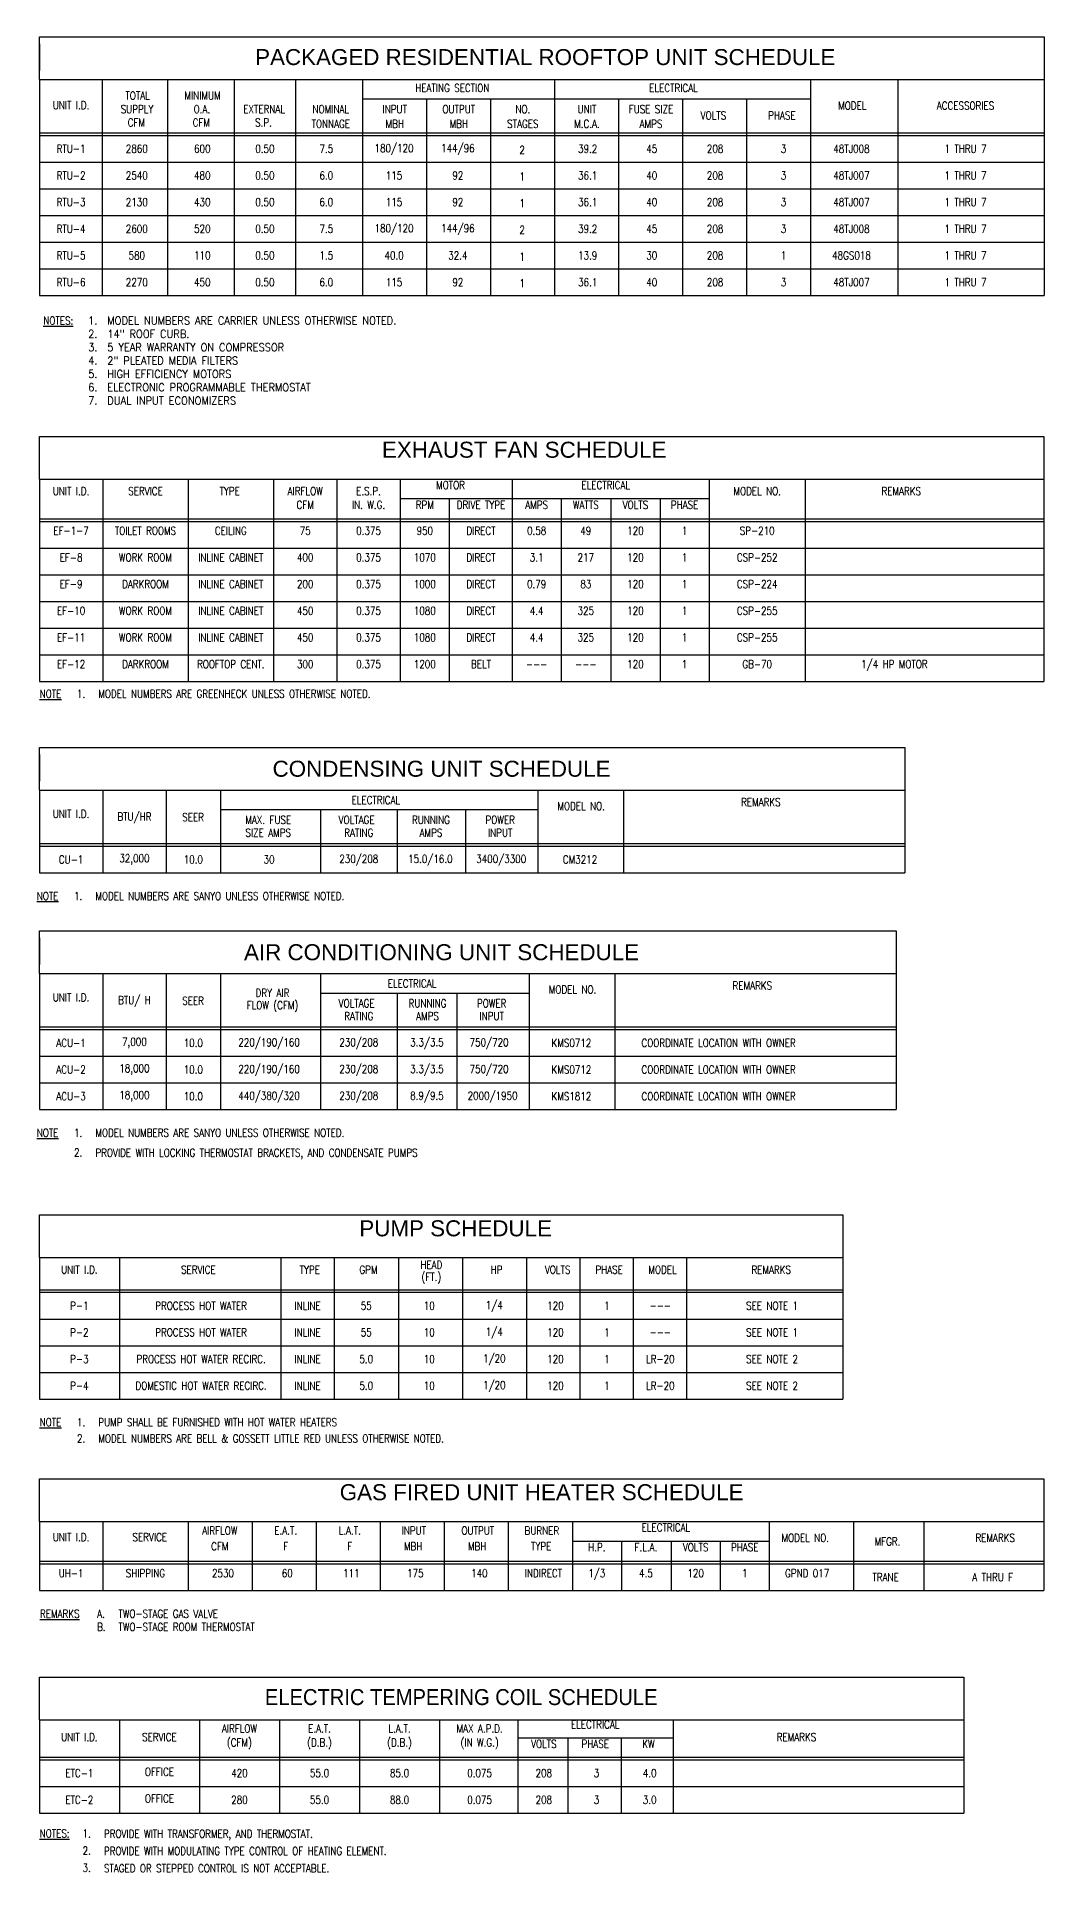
# Model space of a CAD drawing. Extents: x 3.8 to 30.1, y 0.4 to 21.9.
# Drawn here: x 3.8 to 15.6, y 0.45 to 21.95 of the extents above; entities that cross this region are included whole.
import ezdxf
from ezdxf.enums import TextEntityAlignment as Align

# ---------------------------------------------------------------- set-up
doc = ezdxf.new("R2010")
doc.units = 0
doc.header["$LTSCALE"] = 96
doc.header["$MEASUREMENT"] = 0
for name, color, linetype in [('DETAIL', 3, 'CONTINUOUS'), ('DETAILTX', 1, 'CONTINUOUS'), ('TEXT', 1, 'CONTINUOUS')]:
    doc.layers.add(name, color=color, linetype=linetype)
doc.styles.add('ARIALPS', font='ARIAL.TTF', dxfattribs={"height": 0.1875})
doc.styles.add('BOLD', font='ARIAL.TTF')
doc.styles.add('NARROW', font='SIMPLEX', dxfattribs={"width": 0.8})
doc.styles.add('ROMANSPS', font='romans.shx', dxfattribs={"width": 0.9, "height": 0.09375})
doc.styles.get("Standard").update_dxf_attribs({"font": 'romans.shx', "width": 0.9, "height": 9})

msp = doc.modelspace()

# ---------------------------------------------------------------- linework, layer by layer
at = {"layer": 'DETAIL'}
for p, q in [((3.83, 21.946), (15.599, 21.946)), ((3.83, 21.446), (3.83, 21.946)), ((15.599, 21.946), (15.599, 21.446)), ((3.83, 21.864), (3.83, 21.552)), ((3.83, 21.446), (15.599, 21.446)), ((3.83, 21.446), (3.83, 18.915)), ((4.565, 21.446), (4.565, 18.915)), ((5.331, 21.446), (5.331, 18.915)), ((6.113, 21.446), (6.113, 18.915)), ((6.831, 21.446), (6.831, 18.915)), ((7.613, 21.446), (7.613, 18.915)), ((9.863, 21.446), (9.863, 18.915)), ((12.863, 21.446), (12.863, 18.915)), ((13.885, 21.446), (13.885, 18.915)), ((15.599, 21.446), (15.599, 18.915)), ((12.863, 21.214), (7.613, 21.214)), ((8.363, 21.214), (8.363, 18.915)), ((9.113, 21.214), (9.113, 18.915)), ((10.613, 21.214), (10.613, 18.915)), ((11.363, 21.214), (11.363, 18.915)), ((12.113, 21.214), (12.113, 18.915)), ((3.83, 20.821), (15.599, 20.821)), ((3.83, 20.79), (15.599, 20.79)), ((3.83, 20.478), (15.599, 20.478)), ((3.83, 20.165), (15.599, 20.165)), ((3.83, 19.853), (15.599, 19.853)), ((3.83, 19.54), (15.599, 19.54)), ((3.83, 19.228), (15.599, 19.228)), ((3.83, 18.915), (15.599, 18.915)), ((3.83, 17.265), (15.594, 17.265)), ((3.83, 16.765), (3.83, 17.265)), ((15.594, 17.265), (15.594, 16.765)), ((3.83, 16.765), (15.594, 16.765)), ((3.83, 16.765), (3.83, 14.394)), ((4.572, 16.765), (4.572, 14.394)), ((5.572, 16.765), (5.572, 14.394)), ((6.572, 16.765), (6.572, 14.394)), ((7.314, 16.765), (7.314, 14.394)), ((8.056, 16.765), (8.056, 15.956)), ((9.367, 16.765), (9.367, 14.394)), ((11.674, 16.765), (11.674, 14.394)), ((12.799, 16.765), (12.799, 14.394)), ((15.594, 16.765), (15.594, 14.394)), ((10.524, 16.532), (8.056, 16.532)), ((8.056, 16.532), (8.056, 14.394)), ((8.631, 16.532), (8.631, 14.394)), ((9.942, 16.532), (9.942, 14.394)), ((11.674, 16.532), (10.524, 16.532)), ((10.524, 16.532), (10.524, 14.394)), ((11.099, 16.532), (11.099, 14.394)), ((3.83, 16.3), (15.594, 16.3)), ((3.83, 16.269), (15.594, 16.269)), ((3.83, 15.956), (15.594, 15.956)), ((3.83, 15.644), (15.594, 15.644)), ((3.83, 15.331), (15.594, 15.331)), ((3.83, 15.019), (15.594, 15.019)), ((3.83, 14.706), (15.594, 14.706)), ((3.83, 14.394), (15.594, 14.394)), ((3.83, 13.622), (13.967, 13.622)), ((3.83, 13.122), (3.83, 13.622)), ((13.967, 13.622), (13.967, 13.122)), ((3.83, 13.539), (3.83, 13.227)), ((3.83, 13.122), (13.967, 13.122)), ((3.83, 13.122), (3.83, 12.153)), ((4.572, 13.122), (4.572, 12.153)), ((5.314, 13.122), (5.314, 12.153)), ((5.951, 13.122), (5.951, 12.153)), ((9.667, 13.122), (9.667, 12.153)), ((10.671, 13.122), (10.671, 12.153)), ((13.967, 13.122), (13.967, 12.153)), ((9.667, 12.889), (5.951, 12.889)), ((7.123, 12.889), (7.123, 12.153)), ((8.019, 12.889), (8.019, 12.153)), ((8.82, 12.889), (8.82, 12.153)), ((3.83, 12.497), (13.967, 12.497)), ((3.83, 12.465), (13.967, 12.465)), ((3.83, 12.153), (13.967, 12.153)), ((3.83, 11.473), (13.866, 11.473)), ((3.83, 10.973), (3.83, 11.473)), ((13.866, 11.473), (13.866, 10.973)), ((3.83, 11.39), (3.83, 11.078)), ((3.83, 10.973), (13.866, 10.973)), ((3.83, 10.973), (3.83, 9.379)), ((4.572, 10.973), (4.572, 9.379)), ((5.314, 10.973), (5.314, 9.379)), ((5.951, 10.973), (5.951, 9.379)), ((7.123, 10.973), (7.123, 9.379)), ((9.567, 10.973), (9.567, 9.379)), ((10.57, 10.973), (10.57, 9.379)), ((13.866, 10.973), (13.866, 9.379)), ((9.567, 10.74), (7.123, 10.74)), ((8.019, 10.74), (8.019, 9.379)), ((8.719, 10.74), (8.719, 9.379)), ((3.83, 10.348), (13.866, 10.348)), ((3.83, 10.316), (13.866, 10.316)), ((3.83, 10.004), (13.866, 10.004)), ((3.83, 9.691), (13.866, 9.691)), ((3.83, 9.379), (13.866, 9.379)), ((3.83, 8.145), (13.241, 8.145)), ((3.83, 7.645), (3.83, 8.145)), ((13.241, 8.145), (13.241, 7.645)), ((3.83, 7.645), (13.241, 7.645)), ((3.83, 7.645), (3.83, 5.989)), ((4.767, 7.645), (4.767, 5.989)), ((6.659, 7.645), (6.659, 5.989)), ((7.284, 7.645), (7.284, 5.989)), ((7.284, 7.645), (7.284, 5.989)), ((8.034, 7.645), (8.034, 5.989)), ((8.784, 7.645), (8.784, 5.989)), ((9.534, 7.645), (9.534, 5.989)), ((10.159, 7.645), (10.159, 5.989)), ((10.784, 7.645), (10.784, 5.989)), ((11.409, 7.645), (11.409, 5.989)), ((13.241, 7.645), (13.241, 5.989)), ((3.83, 7.27), (13.241, 7.27)), ((3.83, 7.239), (13.241, 7.239)), ((3.83, 6.926), (13.241, 6.926)), ((3.83, 6.614), (13.241, 6.614)), ((3.83, 6.301), (13.241, 6.301)), ((3.83, 5.989), (13.241, 5.989)), ((3.83, 5.054), (15.594, 5.054)), ((3.83, 4.554), (3.83, 5.054)), ((15.594, 5.054), (15.594, 3.746)), ((3.83, 4.554), (15.594, 4.554)), ((3.83, 4.554), (3.83, 3.746)), ((4.572, 4.554), (4.572, 3.746)), ((5.572, 4.554), (5.572, 3.746)), ((6.322, 4.554), (6.322, 3.746)), ((7.072, 4.554), (7.072, 3.746)), ((7.822, 4.554), (7.822, 3.746)), ((8.572, 4.554), (8.572, 3.746)), ((9.322, 4.554), (9.322, 3.746)), ((10.072, 4.554), (10.072, 3.746)), ((12.379, 4.554), (12.379, 3.746)), ((13.366, 4.554), (13.366, 3.746)), ((14.188, 4.554), (14.188, 3.746)), ((12.379, 4.322), (10.072, 4.322)), ((10.647, 4.322), (10.647, 3.746)), ((11.229, 4.322), (11.229, 3.746)), ((11.804, 4.322), (11.804, 3.746)), ((3.83, 4.09), (15.594, 4.09)), ((3.83, 4.058), (15.594, 4.058)), ((3.83, 3.746), (15.594, 3.746)), ((3.83, 2.732), (14.656, 2.732)), ((3.83, 2.232), (3.83, 2.732)), ((14.656, 2.732), (14.656, 2.232)), ((3.83, 2.232), (14.656, 2.232)), ((3.83, 2.232), (3.83, 1.138)), ((4.767, 2.232), (4.767, 1.138)), ((5.705, 2.232), (5.705, 1.138)), ((6.642, 2.232), (6.642, 1.138)), ((7.58, 2.232), (7.58, 1.138)), ((8.517, 2.232), (8.517, 1.138)), ((8.517, 2.232), (8.517, 1.138)), ((9.433, 2.232), (9.433, 1.138)), ((11.251, 2.232), (11.251, 1.138)), ((14.656, 2.232), (14.656, 1.138)), ((9.433, 2.022), (11.251, 2.022)), ((10.021, 2.022), (10.021, 1.138)), ((10.643, 2.022), (10.643, 1.138)), ((3.83, 1.794), (14.656, 1.794)), ((3.83, 1.763), (14.656, 1.763)), ((3.83, 1.451), (14.656, 1.451)), ((3.83, 1.138), (14.656, 1.138))]:
    msp.add_line(p, q, dxfattribs=at)

# ---------------------------------------------------------------- texts
at = {"layer": 'DETAILTX', "style": 'BOLD'}
for s, p in [('EXHAUST FAN SCHEDULE', (9.508, 17.015)), ('PUMP SCHEDULE', (8.705, 7.895)), ('GAS FIRED UNIT HEATER SCHEDULE', (9.712, 4.804))]:
    msp.add_text(s, height=0.1875, dxfattribs=at).set_placement(p, align=Align.CENTER)
at = {"layer": 'DETAILTX', "style": 'NARROW', "width": 0.8}
for s, height, p in [('UNIT I.D.', 0.0938, (4.201, 16.577)), ('SERVICE', 0.0938, (5.073, 16.577)), ('TYPE', 0.0938, (6.059, 16.577)), ('AIRFLOW', 0.0938, (6.943, 16.577)), ('E.S.P.', 0.0938, (7.685, 16.577)), ('MOTOR', 0.0938, (8.645, 16.648)), ('ELECTRICAL', 0.0938, (10.463, 16.648)), ('MODEL NO.', 0.0938, (12.237, 16.577)), ('REMARKS', 0.0938, (13.924, 16.577)), ('CFM', 0.0938, (6.943, 16.416)), ('IN. W.G.', 0.0938, (7.685, 16.416)), ('RPM', 0.0938, (8.344, 16.416)), ('DRIVE TYPE', 0.0938, (9.002, 16.416)), ('AMPS', 0.0938, (9.654, 16.416)), ('WATTS', 0.0938, (10.23, 16.416)), ('VOLTS', 0.0938, (10.811, 16.416)), ('PHASE', 0.0938, (11.387, 16.416)), ('EF-1-7', 0.0938, (4.201, 16.113)), ('TOILET ROOMS', 0.09375, (5.072, 16.113)), ('CEILING', 0.0938, (6.072, 16.113)), ('75', 0.0938, (6.943, 16.113)), ('0.375', 0.0938, (7.685, 16.113)), ('950', 0.0938, (8.344, 16.113)), ('DIRECT', 0.0938, (9.002, 16.113)), ('0.58', 0.0938, (9.654, 16.113)), ('49', 0.0938, (10.23, 16.113)), ('120', 0.0938, (10.811, 16.113)), ('1', 0.0938, (11.387, 16.113)), ('SP-210', 0.0938, (12.237, 16.113)), ('EF-8', 0.0938, (4.201, 15.8)), ('WORK ROOM', 0.0938, (5.072, 15.8)), ('INLINE CABINET', 0.09375, (6.072, 15.8)), ('400', 0.0938, (6.943, 15.8)), ('0.375', 0.0938, (7.685, 15.8)), ('1070', 0.0938, (8.344, 15.8)), ('DIRECT', 0.0938, (9.002, 15.8)), ('3.1', 0.0938, (9.654, 15.8)), ('217', 0.0938, (10.23, 15.8)), ('120', 0.0938, (10.811, 15.8)), ('1', 0.0938, (11.387, 15.8)), ('CSP-252', 0.0938, (12.237, 15.8)), ('EF-9', 0.0938, (4.201, 15.488)), ('DARKROOM', 0.0938, (5.072, 15.488)), ('INLINE CABINET', 0.09375, (6.072, 15.488)), ('200', 0.0938, (6.943, 15.488)), ('0.375', 0.0938, (7.685, 15.488)), ('1000', 0.0938, (8.344, 15.488)), ('DIRECT', 0.0938, (9.002, 15.488)), ('0.79', 0.0938, (9.654, 15.488)), ('83', 0.0938, (10.23, 15.488)), ('120', 0.0938, (10.811, 15.488)), ('1', 0.0938, (11.387, 15.488)), ('CSP-224', 0.0938, (12.237, 15.488)), ('EF-10', 0.0938, (4.201, 15.175)), ('WORK ROOM', 0.0938, (5.072, 15.175)), ('INLINE CABINET', 0.09375, (6.072, 15.175)), ('450', 0.0938, (6.943, 15.175)), ('0.375', 0.0938, (7.685, 15.175)), ('1080', 0.0938, (8.344, 15.175)), ('DIRECT', 0.0938, (9.002, 15.175)), ('4.4', 0.0938, (9.654, 15.175)), ('325', 0.0938, (10.23, 15.175)), ('120', 0.0938, (10.811, 15.175)), ('1', 0.0938, (11.387, 15.175)), ('CSP-255', 0.0938, (12.237, 15.175)), ('EF-11', 0.0938, (4.201, 14.863)), ('WORK ROOM', 0.0938, (5.072, 14.863)), ('INLINE CABINET', 0.09375, (6.072, 14.863)), ('450', 0.0938, (6.943, 14.863)), ('0.375', 0.0938, (7.685, 14.863)), ('1080', 0.0938, (8.344, 14.863)), ('DIRECT', 0.0938, (9.002, 14.863)), ('4.4', 0.0938, (9.654, 14.863)), ('325', 0.0938, (10.23, 14.863)), ('120', 0.0938, (10.811, 14.863)), ('1', 0.0938, (11.387, 14.863)), ('CSP-255', 0.0938, (12.237, 14.863)), ('EF-12', 0.0938, (4.201, 14.55)), ('DARKROOM', 0.0938, (5.072, 14.55)), ('ROOFTOP CENT.', 0.09375, (6.072, 14.55)), ('300', 0.0938, (6.943, 14.55)), ('0.375', 0.0938, (7.685, 14.55)), ('1200', 0.0938, (8.344, 14.55)), ('BELT', 0.0938, (9.002, 14.55)), ('120', 0.0938, (10.811, 14.55)), ('1', 0.0938, (11.387, 14.55)), ('GB-70', 0.0938, (12.237, 14.55)), ('1/4 HP MOTOR', 0.09375, (13.844, 14.55)), ('---', 0.0938, (9.654, 14.55)), ('---', 0.0938, (10.23, 14.55)), ('ELECTRICAL', 0.0938, (11.168, 4.438)), ('UNIT I.D.', 0.0938, (4.201, 4.324)), ('SERVICE', 0.0938, (5.123, 4.324)), ('AIRFLOW', 0.0938, (5.943, 4.401)), ('CFM', 0.0938, (5.943, 4.217)), ('E.A.T.', 0.0938, (6.715, 4.401)), ('F', 0.0938, (6.715, 4.217)), ('L.A.T.', 0.0938, (7.465, 4.401)), ('F', 0.0938, (7.465, 4.217)), ('INPUT', 0.0938, (8.215, 4.401)), ('MBH', 0.0938, (8.207, 4.217)), ('OUTPUT', 0.0938, (8.965, 4.401)), ('MBH', 0.0938, (8.957, 4.217)), ('BURNER', 0.0938, (9.715, 4.401)), ('TYPE', 0.0938, (9.707, 4.217)), ('MODEL NO.', 0.0938, (12.8, 4.316)), ('REMARKS', 0.0938, (15.024, 4.316)), ('H.P.', 0.0938, (10.359, 4.206)), ('F.L.A.', 0.0938, (10.934, 4.206)), ('VOLTS', 0.0938, (11.516, 4.206)), ('PHASE', 0.0938, (12.091, 4.206)), ('UH-1', 0.0938, (4.201, 3.902)), ('SHIPPING', 0.0938, (5.072, 3.902)), ('1/3', 0.0938, (10.359, 3.902)), ('4.5', 0.0938, (10.934, 3.902)), ('120', 0.0938, (11.516, 3.902)), ('1', 0.0938, (12.091, 3.902))]:
    msp.add_text(s, height=height, dxfattribs=at).set_placement(p, align=Align.CENTER)
for s, height, p in [('%%UNOTE', 0.0938, (3.833, 14.203)), ('1.', 0.0938, (4.27, 14.203)), ('MODEL NUMBERS ARE GREENHECK UNLESS OTHERWISE NOTED.', 0.09375, (4.52, 14.203))]:
    msp.add_text(s, height=height, dxfattribs=at).set_placement(p)
at = {"layer": 'DETAILTX', "style": 'BOLD'}
for s, p in [('CONDENSING UNIT SCHEDULE', (8.54, 13.372)), ('AIR CONDITIONING UNIT SCHEDULE', (8.54, 11.223))]:
    msp.add_text(s, height=0.1875, dxfattribs=at).set_placement(p, align=Align.MIDDLE)
at = {"layer": 'DETAILTX', "width": 0.8}
for s, height, p in [('ELECTRICAL', 0.0938, (7.771, 13.005)), ('MODEL NO.', 0.0938, (10.175, 12.934)), ('BTU/HR', 0.0938, (4.943, 12.804)), ('SEER', 0.0938, (5.63, 12.804)), ('MAX. FUSE', 0.0938, (6.51, 12.773)), ('VOLTAGE ', 0.0938, (7.571, 12.773)), ('RUNNING', 0.0938, (8.416, 12.773)), ('POWER', 0.0938, (9.227, 12.773)), ('SIZE AMPS', 0.0938, (6.51, 12.623)), ('RATING', 0.0938, (7.571, 12.623)), ('AMPS', 0.0938, (8.416, 12.623)), ('INPUT', 0.0938, (9.227, 12.623)), ('CU-1', 0.0938, (4.201, 12.309)), ('DRY AIR', 0.0938, (6.56, 10.746)), ('ELECTRICAL', 0.0938, (8.194, 10.856)), ('MODEL NO.', 0.0938, (10.074, 10.785)), ('BTU/ H', 0.0938, (4.943, 10.655)), ('SEER', 0.0938, (5.63, 10.655)), ('FLOW (CFM)', 0.0938, (6.56, 10.595)), ('VOLTAGE ', 0.0938, (7.571, 10.624)), ('RUNNING', 0.0938, (8.376, 10.624)), ('POWER', 0.0938, (9.127, 10.624)), ('RATING', 0.0938, (7.571, 10.474)), ('AMPS', 0.0938, (8.376, 10.474)), ('INPUT', 0.0938, (9.127, 10.474)), ('ACU-1', 0.0938, (4.201, 10.16)), ('ACU-2', 0.0938, (4.201, 9.848)), ('ACU-3', 0.0938, (4.201, 9.535)), ('P-1', 0.0938, (4.298, 7.082)), ('PROCESS HOT WATER', 0.09375, (5.724, 7.082)), ('INLINE', 0.0938, (6.971, 7.082)), ('55', 0.0938, (7.658, 7.082)), ('10', 0.0938, (8.396, 7.082)), ('1/4', 0.0938, (9.158, 7.082)), ('120', 0.0938, (9.874, 7.082)), ('1', 0.0938, (10.477, 7.082)), ('SEE NOTE 1', 0.0938, (12.411, 7.082)), ('---', 0.0938, (11.102, 7.082)), ('P-2', 0.0938, (4.298, 6.77)), ('PROCESS HOT WATER', 0.09375, (5.724, 6.77)), ('INLINE', 0.0938, (6.971, 6.77)), ('55', 0.0938, (7.658, 6.77)), ('10', 0.0938, (8.396, 6.77)), ('1/4', 0.0938, (9.158, 6.77)), ('120', 0.0938, (9.874, 6.77)), ('1', 0.0938, (10.477, 6.77)), ('---', 0.0938, (11.102, 6.77)), ('SEE NOTE 1', 0.0938, (12.411, 6.77)), ('P-3', 0.0938, (4.298, 6.457)), ('PROCESS HOT WATER RECIRC.', 0.09375, (5.724, 6.457)), ('INLINE', 0.0938, (6.971, 6.457)), ('5.0', 0.0938, (7.658, 6.457)), ('10', 0.0938, (8.396, 6.457)), ('1/20', 0.0938, (9.158, 6.457)), ('120', 0.0938, (9.874, 6.457)), ('1', 0.0938, (10.477, 6.457)), ('LR-20', 0.0938, (11.102, 6.457)), ('SEE NOTE 2', 0.0938, (12.411, 6.457)), ('P-4', 0.0938, (4.298, 6.145)), ('DOMESTIC HOT WATER RECIRC.', 0.09375, (5.724, 6.145)), ('INLINE', 0.0938, (6.971, 6.145)), ('5.0', 0.0938, (7.658, 6.145)), ('10', 0.0938, (8.396, 6.145)), ('1/20', 0.0938, (9.158, 6.145)), ('120', 0.0938, (9.874, 6.145)), ('1', 0.0938, (10.477, 6.145)), ('LR-20', 0.0938, (11.102, 6.145)), ('SEE NOTE 2', 0.0938, (12.411, 6.145)), ('ETC-1', 0.0938, (4.298, 1.607)), ('ETC-2', 0.0938, (4.298, 1.294))]:
    msp.add_text(s, height=height, dxfattribs=at).set_placement(p, align=Align.MIDDLE)
for s, p in [('REMARKS', (12.28, 12.934)), ('UNIT I.D.', (4.201, 12.796)), ('REMARKS', (12.18, 10.785)), ('UNIT I.D.', (4.201, 10.647)), ('UNIT I.D.', (4.298, 7.457)), ('SERVICE', (5.692, 7.457)), ('TYPE', (6.997, 7.457)), ('GPM', (7.684, 7.457)), ('HEAD', (8.421, 7.514)), ('HP', (9.184, 7.457)), ('VOLTS', (9.9, 7.457)), ('PHASE', (10.503, 7.457)), ('MODEL', (11.128, 7.457)), ('REMARKS', (12.401, 7.457)), ('(FT.)', (8.421, 7.372)), ('AIRFLOW', (6.173, 2.082)), ('E.A.T.', (7.111, 2.082)), ('L.A.T.', (8.048, 2.082)), ('MAX A.P.D.', (8.986, 2.082)), ('ELECTRICAL', (10.34, 2.131)), ('UNIT I.D.', (4.298, 1.982)), ('SERVICE', (5.236, 1.982)), ('(CFM)', (6.173, 1.919)), ('(D.B.)', (7.111, 1.919)), ('(D.B.)', (8.048, 1.919)), ('(IN W.G.)', (8.986, 1.919)), ('VOLTS', (9.738, 1.902)), ('PHASE', (10.34, 1.902)), ('KW', (10.963, 1.902)), ('REMARKS', (12.697, 1.982))]:
    msp.add_text(s, height=0.0938, dxfattribs=at).set_placement(p, align=Align.CENTER)
for s, height, p in [('%%UNOTE', 0.0938, (3.799, 11.834)), ('1.', 0.0938, (4.236, 11.834)), ('MODEL NUMBERS ARE SANYO UNLESS OTHERWISE NOTED.', 0.09375, (4.486, 11.834)), ('%%UNOTE', 0.0938, (3.799, 9.06)), ('1.', 0.0938, (4.236, 9.06)), ('MODEL NUMBERS ARE SANYO UNLESS OTHERWISE NOTED.', 0.09375, (4.486, 9.061)), ('2.', 0.0938, (4.236, 8.83)), ('PROVIDE WITH LOCKING THERMOSTAT BRACKETS, AND CONDENSATE PUMPS', 0.09375, (4.486, 8.827)), ('%%UNOTE', 0.0938, (3.833, 5.67)), ('1.', 0.0938, (4.27, 5.67)), ('PUMP SHALL BE FURNISHED WITH HOT WATER HEATERS', 0.09375, (4.52, 5.67)), ('2.', 0.0938, (4.27, 5.48)), ('MODEL NUMBERS ARE BELL & GOSSETT LITTLE RED UNLESS OTHERWISE NOTED.', 0.09375, (4.52, 5.48)), ('%%UREMARKS', 0.0938, (3.837, 3.427)), ('A.', 0.0938, (4.506, 3.427)), ('TWO-STAGE GAS VALVE', 0.09375, (4.756, 3.427)), ('B.', 0.0938, (4.506, 3.272)), ('TWO-STAGE ROOM THERMOSTAT', 0.09375, (4.756, 3.272)), ('%%UNOTES:', 0.0938, (3.833, 0.854)), ('1.', 0.0938, (4.336, 0.854)), ('PROVIDE WITH TRANSFORMER, AND THERMOSTAT.', 0.09375, (4.586, 0.85)), ('2.', 0.0938, (4.336, 0.652)), ('PROVIDE WITH MODULATING TYPE CONTROL OF HEATING ELEMENT.', 0.09375, (4.586, 0.648)), ('3.', 0.0938, (4.336, 0.45)), ('STAGED OR STEPPED CONTROL IS NOT ACCEPTABLE.', 0.09375, (4.586, 0.445))]:
    msp.add_text(s, height=height, dxfattribs=at).set_placement(p)
at = {"layer": 'DETAILTX', "style": 'NARROW', "width": 0.8}
msp.add_text('MFGR.', height=0.0938, dxfattribs=at).set_placement((13.763, 4.32), align=Align.MIDDLE)
at = {"layer": 'TEXT', "style": 'ARIALPS'}
msp.add_text('PACKAGED RESIDENTIAL ROOFTOP UNIT SCHEDULE', height=0.1875, dxfattribs=at).set_placement((9.755, 21.708), align=Align.MIDDLE)
at = {"layer": 'TEXT', "width": 0.8}
for s, height, p in [('TOTAL', 0.0938, (4.981, 21.256)), ('MINIMUM', 0.0938, (5.741, 21.256)), ('HEATING SECTION', 0.09375, (8.666, 21.346)), ('ELECTRICAL', 0.0938, (11.257, 21.346)), ('SUPPLY', 0.0938, (4.974, 21.098)), ('O.A.', 0.0938, (5.733, 21.098)), ('EXTERNAL', 0.0938, (6.462, 21.098)), ('NOMINAL', 0.0938, (7.243, 21.098)), ('INPUT', 0.0938, (7.992, 21.098)), ('OUTPUT', 0.0938, (8.742, 21.098)), ('NO.', 0.0938, (9.492, 21.098)), ('UNIT', 0.0938, (10.243, 21.098)), ('FUSE SIZE', 0.0938, (10.993, 21.098)), ('MODEL', 0.0938, (13.351, 21.139)), ('ACCESSORIES', 0.09375, (14.677, 21.139)), ('CFM', 0.0938, (4.966, 20.941)), ('CFM', 0.0938, (5.726, 20.941)), ('S.P.', 0.0938, (6.455, 20.941)), ('TONNAGE', 0.0938, (7.243, 20.926)), ('MBH', 0.0938, (7.992, 20.926)), ('MBH', 0.0938, (8.742, 20.926)), ('STAGES', 0.0938, (9.492, 20.926)), ('M.C.A.', 0.0938, (10.243, 20.926)), ('AMPS', 0.0938, (10.993, 20.926)), ('VOLTS', 0.0938, (11.724, 21.024)), ('PHASE', 0.0938, (12.526, 21.024)), ('RTU-1', 0.0938, (4.201, 20.634)), ('2860', 0.0938, (4.971, 20.634)), ('600', 0.0938, (5.738, 20.634)), ('0.50', 0.0938, (6.471, 20.634)), ('7.5', 0.0938, (7.19, 20.634)), ('180/120', 0.0938, (7.984, 20.634)), ('144/96', 0.0938, (8.731, 20.634)), ('2', 0.0938, (9.484, 20.62)), ('39.2', 0.0938, (10.252, 20.634)), ('45', 0.0938, (11.002, 20.634)), ('208', 0.0938, (11.744, 20.634)), ('3', 0.0938, (12.546, 20.634)), ('48TJ008', 0.0938, (13.341, 20.634)), ('1 THRU 7', 0.0938, (14.677, 20.634)), ('RTU-2', 0.0938, (4.201, 20.321)), ('2540', 0.0938, (4.971, 20.321)), ('480', 0.0938, (5.738, 20.321)), ('0.50', 0.0938, (6.471, 20.321)), ('6.0', 0.0938, (7.19, 20.321)), ('115', 0.0938, (7.984, 20.321)), ('92', 0.0938, (8.731, 20.321)), ('1', 0.0938, (9.484, 20.308)), ('36.1', 0.0938, (10.252, 20.321)), ('40', 0.0938, (11.002, 20.321)), ('208', 0.0938, (11.744, 20.321)), ('3', 0.0938, (12.546, 20.321)), ('48TJ007', 0.0938, (13.341, 20.321)), ('1 THRU 7', 0.0938, (14.677, 20.321)), ('RTU-3', 0.0938, (4.201, 20.009)), ('2130', 0.0938, (4.971, 20.009)), ('430', 0.0938, (5.738, 20.009)), ('0.50', 0.0938, (6.471, 20.009)), ('6.0', 0.0938, (7.19, 20.009)), ('115', 0.0938, (7.984, 20.009)), ('92', 0.0938, (8.731, 20.009)), ('1', 0.0938, (9.484, 19.995)), ('36.1', 0.0938, (10.252, 20.009)), ('40', 0.0938, (11.002, 20.009)), ('208', 0.0938, (11.744, 20.009)), ('3', 0.0938, (12.546, 20.009)), ('48TJ007', 0.0938, (13.341, 20.009)), ('1 THRU 7', 0.0938, (14.677, 20.009)), ('RTU-4', 0.0938, (4.201, 19.696)), ('2600', 0.0938, (4.971, 19.696)), ('520', 0.0938, (5.738, 19.696)), ('0.50', 0.0938, (6.471, 19.696)), ('7.5', 0.0938, (7.19, 19.696)), ('180/120', 0.0938, (7.984, 19.696)), ('144/96', 0.0938, (8.731, 19.696)), ('2', 0.0938, (9.484, 19.683)), ('39.2', 0.0938, (10.252, 19.696)), ('45', 0.0938, (11.002, 19.696)), ('208', 0.0938, (11.744, 19.696)), ('3', 0.0938, (12.546, 19.696)), ('48TJ008', 0.0938, (13.341, 19.696)), ('1 THRU 7', 0.0938, (14.677, 19.696)), ('RTU-5', 0.0938, (4.201, 19.384)), ('580', 0.0938, (4.971, 19.384)), ('110', 0.0938, (5.738, 19.384)), ('0.50', 0.0938, (6.471, 19.384)), ('1.5', 0.0938, (7.19, 19.384)), ('40.0', 0.0938, (7.984, 19.384)), ('32.4', 0.0938, (8.731, 19.384)), ('1', 0.0938, (9.484, 19.37)), ('13.9', 0.0938, (10.252, 19.384)), ('30', 0.0938, (11.002, 19.384)), ('208', 0.0938, (11.744, 19.384)), ('1', 0.0938, (12.546, 19.384)), ('48GS018', 0.0938, (13.341, 19.384)), ('1 THRU 7', 0.0938, (14.677, 19.384)), ('RTU-6', 0.0938, (4.201, 19.071)), ('2270', 0.0938, (4.971, 19.071)), ('450', 0.0938, (5.738, 19.071)), ('0.50', 0.0938, (6.471, 19.071)), ('6.0', 0.0938, (7.19, 19.071)), ('115', 0.0938, (7.984, 19.071)), ('92', 0.0938, (8.731, 19.071)), ('1', 0.0938, (9.484, 19.058)), ('36.1', 0.0938, (10.252, 19.071)), ('40', 0.0938, (11.002, 19.071)), ('208', 0.0938, (11.744, 19.071)), ('3', 0.0938, (12.546, 19.071)), ('48TJ007', 0.0938, (13.341, 19.071)), ('1 THRU 7', 0.0938, (14.677, 19.071)), ('32,000', 0.0938, (4.943, 12.309)), ('10.0', 0.0938, (5.633, 12.309)), ('30', 0.0938, (6.52, 12.309)), ('230/208', 0.0938, (7.571, 12.309)), ('15.0/16.0', 0.0938, (8.409, 12.309)), ('3400/3300', 0.0938, (9.239, 12.309)), ('CM3212', 0.0938, (10.162, 12.309)), ('7,000', 0.0938, (4.943, 10.16)), ('10.0', 0.0938, (5.633, 10.16)), ('220/190/160', 0.09375, (6.52, 10.16)), ('230/208', 0.0938, (7.571, 10.16)), ('3.3/3.5', 0.0938, (8.369, 10.16)), ('750/720', 0.0938, (9.097, 10.16)), ('KMS0712', 0.0938, (10.061, 10.16)), ('COORDINATE LOCATION WITH OWNER', 0.09375, (11.785, 10.16)), ('18,000', 0.0938, (4.943, 9.848)), ('10.0', 0.0938, (5.633, 9.848)), ('220/190/160', 0.09375, (6.52, 9.848)), ('230/208', 0.0938, (7.571, 9.848)), ('3.3/3.5', 0.0938, (8.369, 9.848)), ('750/720', 0.0938, (9.097, 9.848)), ('KMS0712', 0.0938, (10.061, 9.848)), ('COORDINATE LOCATION WITH OWNER', 0.09375, (11.785, 9.848)), ('18,000', 0.0938, (4.943, 9.535)), ('10.0', 0.0938, (5.633, 9.535)), ('440/380/320', 0.09375, (6.52, 9.535)), ('230/208', 0.0938, (7.571, 9.535)), ('8.9/9.5', 0.0938, (8.369, 9.535)), ('2000/1950', 0.0938, (9.138, 9.535)), ('KMS1812', 0.0938, (10.061, 9.535)), ('COORDINATE LOCATION WITH OWNER', 0.09375, (11.785, 9.535)), ('TRANE', 0.0938, (13.741, 3.902)), ('A THRU F', 0.0938, (14.995, 3.902)), ('OFFICE', 0.0938, (5.236, 1.622)), ('420', 0.0938, (6.173, 1.607)), ('55.0', 0.0938, (7.111, 1.607)), ('85.0', 0.0938, (8.048, 1.607)), ('0.075', 0.0938, (8.986, 1.607)), ('208', 0.0938, (9.738, 1.607)), ('3', 0.0938, (10.355, 1.607)), ('4.0', 0.0938, (10.978, 1.607)), ('OFFICE', 0.0938, (5.236, 1.31)), ('280', 0.0938, (6.173, 1.294)), ('55.0', 0.0938, (7.111, 1.294)), ('88.0', 0.0938, (8.048, 1.294)), ('0.075', 0.0938, (8.986, 1.294)), ('208', 0.0938, (9.738, 1.294)), ('3', 0.0938, (10.355, 1.294)), ('3.0', 0.0938, (10.978, 1.294))]:
    msp.add_text(s, height=height, dxfattribs=at).set_placement(p, align=Align.MIDDLE)
msp.add_text('UNIT I.D.', height=0.0938, dxfattribs=at).set_placement((4.201, 21.098), align=Align.CENTER)
msp.add_text('%%UNOTES:', height=0.0938, dxfattribs=at).set_placement((3.876, 18.574))
at = {"layer": 'TEXT', "style": 'NARROW', "width": 0.8}
for s, p in [('2530', (5.98, 3.902)), ('60', (6.733, 3.902)), ('111', (7.483, 3.902)), ('175', (8.233, 3.902)), ('140', (8.983, 3.902)), ('INDIRECT', (9.733, 3.902)), ('GPND 017', (12.822, 3.902))]:
    msp.add_text(s, height=0.0938, dxfattribs=at).set_placement(p, align=Align.CENTER)
at = {"layer": 'TEXT', "style": 'ARIALPS', "width": 0.9}
msp.add_text('ELECTRIC TEMPERING COIL SCHEDULE', height=0.1875, dxfattribs=at).set_placement((8.77, 2.498), align=Align.MIDDLE)
at = {"layer": 'TEXT', "insert": (4.401, 18.668), "char_height": 0.09375, "width": 4.65169, "attachment_point": 1, "style": 'ROMANSPS'}
msp.add_mtext('1.  MODEL NUMBERS ARE CARRIER UNLESS OTHERWISE NOTED.\\P2.  14" ROOF CURB.\\P3.  5 YEAR WARRANTY ON COMPRESSOR\\P4.  2" PLEATED MEDIA FILTERS\\P5.  HIGH EFFICIENCY MOTORS\\P6.  ELECTRONIC PROGRAMMABLE THERMOSTAT\\P7.  DUAL INPUT ECONOMIZERS', dxfattribs=at)

doc.saveas('drawing.dxf')
